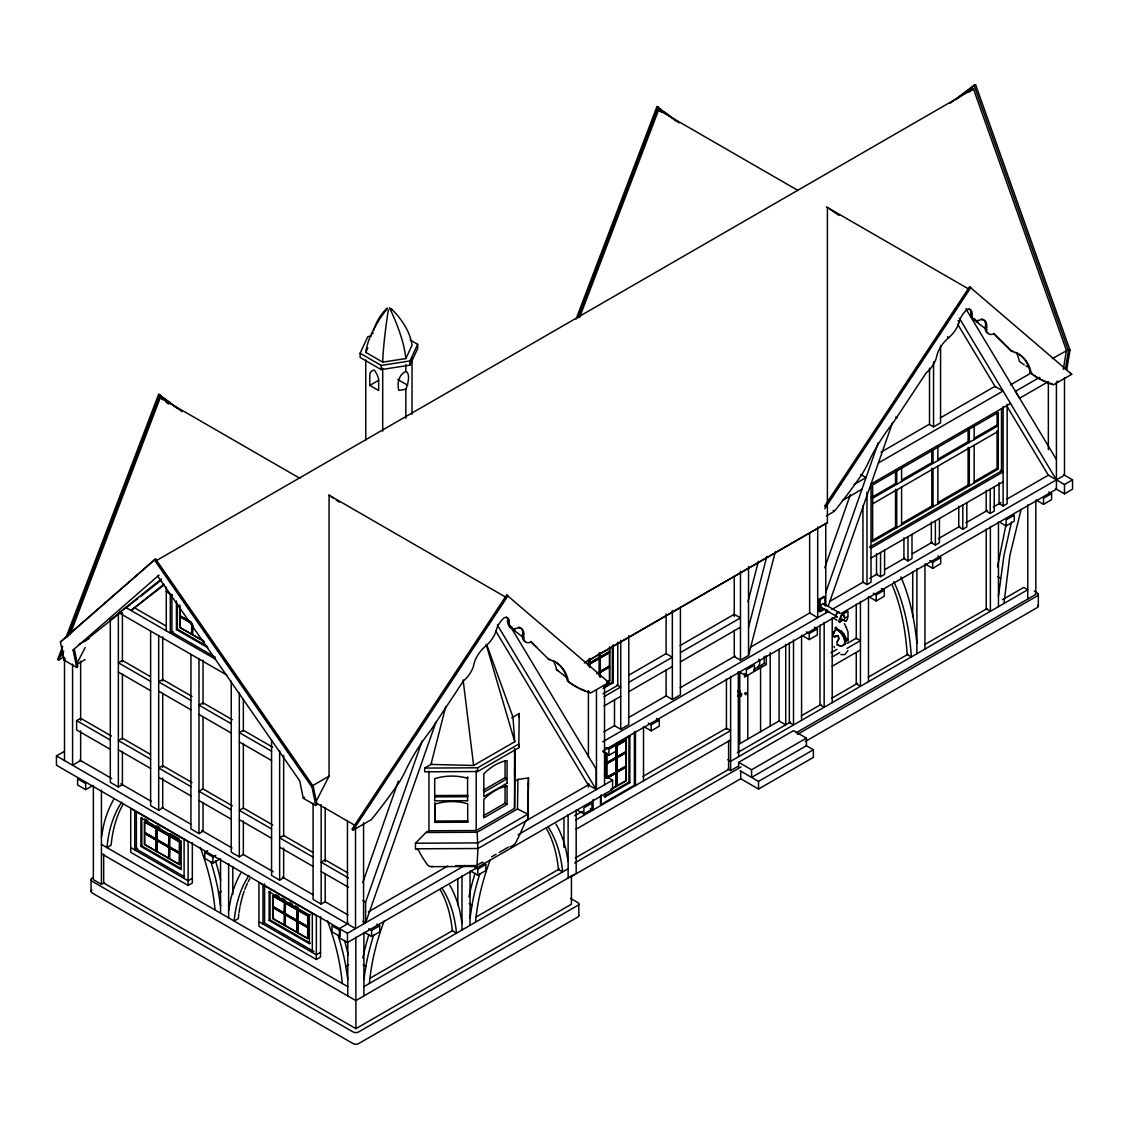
<?xml version="1.0" encoding="UTF-8"?>
<svg xmlns="http://www.w3.org/2000/svg" width="1129" height="1129" viewBox="0 0 1129 1129"><rect width="100%" height="100%" fill="white"/><g stroke="black" fill="none" stroke-linecap="round" stroke-linejoin="round"><path stroke-width="1.5" d="M514.641 751.081L514.669 748.852M514.641 776.639L514.923 757.94M514.641 773.534L514.923 750.559M428.949 771.093L428.949 830.789L476.212 830.549L514.57 808.42L514.923 776.117M589.296 784.302L478.103 848.5L415.472 848.81L415.472 843.222L425.986 832.496L477.2 832.242L517.491 808.985L517.929 779.405L528.443 777.994L527.906 819.739A5.73 4.657 8.4 0 0 525.027 822.293A297.774 242.255 8.4 0 1 515.755 842.587A9.653 7.847 8.4 0 1 514.556 844.238L512.848 845.607M431.955 763.867L424.687 768.073L424.687 771.799L477.638 771.53L518.775 747.779L519.227 713.486L511.705 717.832M528.443 777.994L527.906 819.739M998.445 596.239L1003.907 555.722L1011.499 522.021M1003.977 603.465L1009.848 555.651L1021.096 509.362M981.397 318.9A18.995 8.905 -52 0 1 985.561 325.293L985.292 328.158A16.639 7.79 -52 0 0 988.425 333.408M826.414 515.911L834.317 511.338L837.45 507.415A285.101 133.518 -52 0 0 862.754 473.164L867.368 464.711A105.971 49.62 -52 0 1 893.533 422.218L926.232 372.824A16.639 7.79 -52 0 0 936.28 358.076L937.028 354.929A18.995 8.905 -52 0 1 947.175 339.025L949.828 336.696A17.274 8.086 -52 0 0 958.888 322.993L959.565 320.58A13.407 6.28 -52 0 1 966.593 309.939L967.539 309.388A13.407 6.28 -52 0 1 972.125 313.326L972.055 315.386A17.274 8.086 -52 0 0 977.968 320.453L980.325 319.888A18.995 8.905 -52 0 1 986.76 326.225L986.492 329.089A16.639 7.79 -52 0 0 993.238 334.128L994.014 333.845M363.891 979.393L366.121 964.9A180.866 104.418 -60 0 1 373.572 935.391M470.031 918.117L472.261 903.623A180.866 104.418 -60 0 1 479.726 874.114M101.412 837.154L103.642 825.243A180.866 104.418 60 0 1 113.563 799.741M228.622 910.595L230.852 898.684A180.866 104.418 60 0 1 240.773 873.183M997.5 566.829L1006.01 524.632M1063.32 369.31L1066.453 350.427L973.424 88.881L155.957 560.845M1065.339 369.296L1068.429 350.667L974.031 85.268L975.611 84.746L1070.01 350.145L1066.623 370.467M758.632 667.973C755.922 669.158 762.4 662.497 758.632 659.181M445.757 706.5L430.953 764.446L473.615 765.476L514.753 741.725L512.961 717.098L486.613 644.391M747.977 601.771L758.434 561.24M748.541 627.315L766.845 556.399M734.259 630.391L734.259 656.542L740.483 660.14L748.541 655.483L775.355 551.615M847.921 650.6L844.817 654.608L840.809 654.58M362.776 882.568L398.382 781.056M362.903 921.208L365.598 922.76L365.598 902.198L422.204 740.779M365.598 922.76L435.921 722.207M824.72 567.831L850.391 494.601M825.779 592.457L878.291 442.681M826.936 609.702L825.779 613.019L825.779 609.533M828.107 606.386L892.616 422.401M62.674 646.296L57.65 659.463L58.849 659.915L63.295 657.346M65.807 638.054L158.639 394.275L182.122 411.676M58.849 659.915L62.603 650.036M67.627 636.855L159.824 394.727M61.841 656.132L63.718 651.207M69.984 634.738L160.247 397.704L299.919 478.343M576.072 319.041L656.979 106.563L679.079 122.892M577.893 317.842L658.165 107.015M579.614 317.39L658.588 109.993L798.259 190.618M410.152 339.998L417.688 344.331L417.688 348.522L409.968 365.147L381.179 369.606L360.109 357.441L360.109 353.25L367.814 336.625L371.201 336.103M391.876 309.402A123.738 97.588 -24.9 0 1 407.004 329.64A80.385 63.393 -24.9 0 1 412.043 345.206L405.833 358.57L382.703 362.141L365.768 352.375L367.828 347.915M409.968 365.147L409.968 360.955L417.688 344.331M405.833 389.293C407.64 385.172 410.914 373.643 405.833 371.399C398.749 374.8 396.9 383.07 398.833 390.38L405.833 389.293L405.833 418.224M85.183 647.453L76.433 664.572L85.07 659.576M506.272 597.481L329.061 495.165L329.061 776.159L315.513 802.606L355.522 825.694M353.179 830.097L507.881 595.914L506.695 594.983L351.994 829.166L353.179 830.097L371.455 819.541L374.588 815.618A285.101 133.518 -52 0 0 399.892 781.367L404.507 772.899A105.971 49.62 -52 0 1 430.685 730.421L463.37 681.013A16.639 7.79 -52 0 0 473.432 666.265L474.166 663.132A18.995 8.905 -52 0 1 484.313 647.227L486.966 644.899A17.274 8.086 -52 0 0 496.026 631.182L496.704 628.782A13.407 6.28 -52 0 1 503.732 618.142L504.691 617.591A13.407 6.28 -52 0 1 509.278 621.514L509.193 623.575A17.274 8.086 -52 0 0 515.106 628.655L517.463 628.091A18.995 8.905 -52 0 1 523.898 634.413L523.63 637.292A16.639 7.79 -52 0 0 530.376 642.33L531.152 642.048L549.16 659.745L551.742 660.521A105.971 49.62 -52 0 1 567.76 678.656L568.508 681.69M361.308 816.916L364.215 812.527M368.082 806.67L370.975 802.282M374.842 796.439L377.749 792.05M408.67 745.239L410.603 742.303M415.43 734.993L419.296 729.136M442.497 694.025L445.39 689.636M448.284 685.247L452.15 679.404M455.058 675.015L458.924 669.158M475.351 644.292L478.244 639.903M482.111 634.046L485.018 629.657M488.885 623.815L491.778 619.426M495.645 613.569L498.538 609.18M502.405 603.323L504.338 600.402M824.523 506.328L969.557 286.78L970.742 287.712L824.749 508.727M830.944 498.482L833.837 494.093M837.704 488.236L840.597 483.847M871.532 437.036L873.465 434.115M878.291 426.79L882.158 420.948M897.626 397.535L899.559 394.614M904.385 387.289L906.319 384.368M911.145 377.058L915.012 371.201M917.919 366.812L921.786 360.955M938.213 336.089L941.106 331.7M944.973 325.858L947.88 321.469M951.733 315.612L954.64 311.223M958.507 305.366L961.4 300.977M740.031 694.956L738.648 694.914M527.779 784.288L528.443 783.582L527.793 784.062M76.716 667.465L64.212 660.239L60.43 641.935L155.562 558.926L313.213 786.221L316.981 804.525L315.795 805.499L303.292 798.274L299.707 780.859L157.721 576.143L158.907 575.169L73.117 650.036L76.716 667.465L77.887 666.491L74.302 649.062L73.117 650.036M155.562 558.926L60.43 641.935M64.212 660.239L65.383 659.265M315.795 805.499L312.027 787.195L313.213 786.221M303.292 798.274L304.477 797.314M122.398 751.349L122.398 784.683L118.362 787.012L110.303 782.355L110.303 619.793L121.043 611.805M226.858 675.086L119.025 612.835L161.376 579.008M84.492 641.286L121.297 611.904M137.653 598.836L119.025 612.835M140.377 596.662L161.489 579.854M163.903 584.229L131.049 610.464L164.015 585.076M837.351 641.794A3.599 2.075 60 0 1 837.774 640.976A8.538 4.925 60 0 0 838.805 638.915A3.316 1.905 60 0 0 837.831 635.571L837.535 635.754A3.316 1.905 60 0 1 838.494 639.099A8.538 4.925 60 0 1 837.464 641.159A3.599 2.075 60 0 0 837.012 643.107L837.238 644.941A12.602 7.282 60 0 0 843.349 645.181L843.871 644.842A7.056 4.079 60 0 0 844.986 641.78A8.99 5.193 60 0 0 844.944 640.99M950.195 103.233L974.031 85.268M955.981 99.55L975.611 84.746M969.204 92.07L973.424 88.881M843.349 645.181L843.561 645.026A7.056 4.079 60 0 0 844.675 641.964A8.99 5.193 60 0 0 840.216 632.452A18.177 10.5 60 0 0 837.422 630.222L837.52 629.573A10.26 5.913 60 0 1 842.827 634.512M369.79 385.426L378.667 390.549L378.667 379.372A13.379 7.734 60 0 0 374.235 370.086A13.379 7.734 60 0 0 369.79 374.249L369.79 385.426L378.568 380.36M130.004 604.989L125.785 607.43L215.498 659.209M110.303 619.793L114.325 617.464M78.649 644.659L89.008 638.675M173.104 631.506L170.296 633.129L170.296 594.009M176.449 600.953L176.449 629.573L177.352 629.051L207.172 646.268M179.977 604.961L179.977 627.541L203.037 640.595M110.303 749.36L76.603 729.913L76.603 720.598L80.639 718.27L111.404 736.037M464.781 865.491L347.45 933.246L56.45 765.236L56.45 755.922L64.508 751.265M80.639 760.579L72.581 765.236L72.581 664.092M85.663 789.623L85.663 783.54L77.605 778.883L77.605 784.965L85.663 789.623L92.832 785.488M150.623 631.069L150.623 805.626L158.681 810.283L162.717 807.955L162.717 777.98M144.441 821.813L179.68 841.895L179.455 864.602L144.441 844.379L144.441 821.813L179.68 841.895M232.348 805.866L203.037 788.931L199 791.26L231.247 809.888M137.569 848.345L134.76 849.968L134.76 810.862M140.913 846.411L181.162 869.655L181.162 841.034L140.913 817.791L140.913 846.411L141.817 845.903L180.584 868.272M144.441 844.379L179.68 864.475M93.368 785.488L93.368 879.66L101.427 884.317L104.108 882.765M190.928 654.354L190.928 828.912L199 833.569L203.037 831.24L203.037 803.029M880.973 452.164L929.619 424.081M940.259 417.942L994.988 386.344L1003.06 391.001L878.39 462.975M929.52 368.237L929.52 424.575L933.556 426.903L940.57 422.853L940.57 345.46M312.098 785.953L329.061 776.159M1052.327 358.585L1068.034 349.905M1010.427 384.904L1031.666 372.641M220.028 858.929L212.873 863.064L204.801 858.407L204.801 852.324L207.665 850.673M854.131 484.454L866.07 477.553L860.693 474.448M1039.738 377.298L1015.451 391.311L1019.543 398.255L1047.571 382.082M204.801 852.324L212.873 856.982L215.738 855.33M842.361 500.556L861.977 489.224M871.024 484.002L1010.54 403.462M192.339 878.348L188.12 880.775L130.724 847.639M969.557 286.78L1071.731 374.278L1053.456 384.82L1051.099 384.072A285.101 133.518 -52 0 1 1033.091 374.814L1030.17 372.57L1029.436 369.522A105.971 49.62 -52 0 0 1015.705 352.333M188.12 885.432L188.12 841.669L130.724 808.533L130.724 852.296L188.12 885.432L192.339 883.005L192.339 842.643M231.247 681.154L231.247 852.183L239.32 856.84L243.356 854.512L243.356 821.009M586.106 661.777L827.402 522.699L827.402 505.58M584.3 663.048L827.402 522.699M871.419 497.55L895.636 483.565M901.704 480.065L931.975 462.594M938.03 459.094L969.825 440.733M974.369 438.123L997.076 425.012L998.276 425.704L872.632 498.256M872.632 503.83L998.276 431.292L997.076 430.601L997.076 468.408L974.369 481.518M596.62 673.519L599.527 672.094L596.846 673.646M218.617 893.039L221.397 891.43M606.471 682.255L609.702 680.66L609.702 647.256M606.696 682.396L609.702 680.66M506.695 594.983L608.87 682.481L590.594 693.023L588.237 692.275A285.101 133.518 -52 0 1 570.23 683.017L567.308 680.759L566.575 677.725A105.971 49.62 -52 0 0 552.843 660.536M603.578 687.222L612.327 682.17L613.23 682.692L613.23 644.814M603.027 688.577L613.23 682.692M628.571 675.297L666.11 653.635L672.348 657.233L628.797 682.368M680.18 645.506L734.259 614.289L740.483 617.888L680.406 652.576M271.567 740.398L271.567 875.469L279.639 880.126L283.661 877.797L283.661 848.077M603.041 693.813L617.775 685.317L617.775 642.147M424.687 768.073L477.638 767.805L518.775 744.053L518.775 747.779M871.419 540.946L895.636 526.961M901.704 523.461L933.485 505.115M938.03 502.49L968.301 485.004M604.029 696.664L620.738 687.025L616.998 684.866M998.276 469.099L872.632 541.652L872.632 484.934L998.276 412.395L998.276 469.099L997.076 468.408M269.125 891.825L270.029 891.303L270.029 919.923L310.277 943.167L309.374 943.675L269.125 920.445L269.125 891.825L309.374 915.054L310.277 914.532M869.401 547.226L1001.508 470.962L1001.508 408.543M871.024 548.158L1003.116 471.894L1000.435 470.341M272.653 895.833L307.892 915.915L307.667 938.622L272.653 918.413L272.653 895.833L307.892 915.915M604.029 705.978L620.738 696.339M628.797 691.682L672.348 666.533M680.406 661.876L740.483 627.202M871.024 558.036L1003.116 481.773M483.268 790.201L505.072 777.627L507.076 778.784L483.833 792.205M824.904 608.954L820.063 611.735L819.259 611.269L819.259 599.174L824.099 596.38L824.904 596.846L824.904 605.483M819.259 599.174L820.063 599.64L824.904 596.846M269.125 920.445L270.029 919.923M272.653 918.413L307.892 938.495M425.986 832.496L428.992 830.761M517.929 779.405L514.923 781.155L514.965 749.515M603.86 731.832L614.557 725.651M628.303 717.719L666.491 695.676M680.237 687.73L735.219 655.991M750.503 647.171L810.072 612.779M829.928 601.305L863.53 581.915M869.64 578.387L877.275 573.969M884.924 569.566L904.781 558.093M912.415 553.69L932.272 542.23M938.382 538.702L959.763 526.354M965.874 522.826L987.254 510.477M993.365 506.949L1001 502.532M1007.11 499.018L1048.361 475.196L1006.616 405.706M819.259 611.269L821.686 609.886M862.951 505.51L862.951 582.239L866.987 584.568L871.024 582.239L871.024 484.581M876.513 553.662L876.513 574.407L880.549 576.736L884.586 574.407L884.586 550.204M903.934 537.827L903.934 558.587L907.97 560.915L911.992 558.587L911.992 534.37M931.354 522.007L931.354 542.753L935.376 545.081L939.413 542.753L939.413 518.55M958.761 506.173L958.761 526.918L962.797 529.247L966.833 526.918L966.833 502.715M986.181 490.339L986.181 511.098L990.218 513.427L994.254 511.098L994.254 486.881M999.08 482.718L999.08 503.647L1003.116 505.975L1007.153 503.647L1007.153 404.238M614.501 699.528L614.501 725.679L620.738 729.278L628.797 724.62L628.797 635.683M666.11 669.723L666.11 695.887L672.348 699.486L680.406 694.829L680.406 607.628M313.1 803.241L313.1 899.446L321.158 904.089L325.194 901.775L325.194 873.86M602.759 741.781L828.827 611.255M831.875 609.491L1064.492 475.196L1064.492 377.538M483.268 815.815L505.072 803.227L507.076 804.384L507.076 786.207L505.072 785.036M507.076 804.384L483.833 817.819L483.833 799.36A48.095 27.773 -60 0 1 507.076 786.207M602.759 751.081L836.462 616.166M841.049 613.513L1056.419 489.167L1056.419 382.195M1047.768 474.857L1064.492 484.51L1072.55 479.853L1072.55 489.167L1064.492 493.825L1055.375 488.561M615.263 744.59L629.841 736.164L629.841 782.651L605.045 796.961L604.142 796.439L628.938 782.129L629.841 782.651M606.019 747.553L608.884 749.204L616.956 744.547L616.942 786.024L616.942 745.592M648.356 723.11L651.221 724.762L659.28 720.104L659.28 726.187L651.221 730.844L644.052 726.695M806.402 631.859L809.267 633.51L817.34 628.853L817.34 634.935L809.267 639.593L802.112 635.458M841.26 615.051L847.978 611.17L847.978 617.238M873.338 593.219L876.203 594.87L884.261 590.213L884.261 596.295L876.203 600.953L869.034 596.804M929.788 560.633L932.653 562.284L940.711 557.627L940.711 563.696L932.653 568.353L925.484 564.218M1043.521 504.338L1051.593 499.681L1051.593 493.613L1043.521 498.27L1043.521 504.338L1036.366 500.203M615.559 746.128L626.313 740.187L626.313 780.619L611.283 789.298M615.785 746.269L626.313 740.187M754.144 669.201L764.291 663.344L766.309 664.501L766.309 655.723M603.154 751.97L608.884 755.273L616.956 750.63M766.309 664.501L744.575 677.047L744.575 673.533M839.92 621.896L843.942 619.567M1006.151 525.916L1014.223 521.259L1014.223 515.191L1006.151 519.848L1006.151 525.916L998.996 521.781M837.535 635.754A4.996 2.879 60 0 1 835.135 636.276A1.609 0.931 60 0 1 833.117 635.782A2.456 1.425 60 0 1 833.498 633.496A13.209 7.621 60 0 1 835.291 630.18A4.812 2.78 60 0 0 835.291 627.809L836.067 627.414A5.574 3.218 60 0 1 837.266 629.107L842.657 632.663L840.399 631.464M835.291 627.809A1.454 0.833 60 0 1 835.897 628.74L836.194 628.571A2.089 1.2 60 0 0 836.067 627.414M835.897 628.74A2.089 1.2 60 0 0 835.77 627.583A5.574 3.218 60 0 1 836.97 629.276L837.266 629.107M837.422 630.222L837.732 630.053A18.177 10.5 60 0 1 840.512 632.268A8.99 5.193 60 0 1 842.827 635.105M835.135 636.276L835.446 636.107A1.609 0.931 60 0 1 833.414 635.599A2.456 1.425 60 0 1 833.809 633.313M841.585 632.833L843.758 633.976L841.585 632.833L842.657 632.663M844.252 635.401C840.075 632.565 846.454 635.613 843.462 635.331L845.268 636.544L843.462 635.331M844.365 636.319C848.034 639.564 842.107 635.641 845.268 636.544M348.536 923.31L339.392 928.588L339.392 937.889L347.45 942.546L612.595 789.467L612.595 780.167L604.523 775.51M368.336 911.865L447.578 866.126M844.958 637.433C847.808 640.566 843.024 636.883 845.706 637.617M845.226 638.548C848.062 642.091 843.292 638.026 845.974 638.704M606.541 777.345L616.138 772.067L606.767 777.472M845.536 639.734C847.526 643.248 843.843 639 846.228 640.002M837.238 644.941L837.535 644.772A12.602 7.282 60 0 0 838.17 645.068M606.541 778.276L616.138 772.998L606.767 778.403M847.442 639.31L847.413 640.439M845.579 640.778A11.248 6.492 60 0 1 845.282 644.222L844.972 644.391A11.248 6.492 60 0 0 845.282 640.947L846.214 641.131M831.015 652.802L836.956 649.358M847.357 643.361L856.262 638.21L860.439 640.623L847.075 648.342M518.112 834.712L612.595 780.167M320.551 952.368L316.346 954.809L258.936 921.673M832.214 656.923L839.637 652.633M477.934 864.715L482.492 862.09M491.609 856.826L496.167 854.187M499.216 852.437L508.318 847.173M611.057 789.171L626.313 780.619M316.346 959.467L316.346 915.704L258.936 882.553L258.936 926.316L316.346 959.467L320.551 957.025L320.551 916.663M368.731 928.772L371.596 930.423L379.669 925.766L379.669 931.848L371.596 936.505L364.441 932.371M474.886 867.495L477.75 869.147L485.809 864.489L485.809 870.572L477.75 875.215L470.581 871.08M832.214 666.237L860.439 649.937M574.689 815.801L582.268 811.426M642.98 776.385L726.441 728.191L730.618 730.604L575.818 819.964M583.891 813.938L591.949 809.281L591.949 803.213L583.891 807.87L583.891 813.938L576.721 809.803M575.818 829.363L730.618 739.989M345.827 966.48L348.607 964.872M785.713 644.349L785.713 724.818L779.095 720.994L739.777 743.701L739.777 671.981M737.251 752.803L790.582 722.01M801.251 715.857L821.051 704.411M831.72 698.258L857.631 683.299M868.3 677.146L907.914 654.27M924.679 644.588L987.155 608.517M1002.397 599.725L1023.735 587.405L1027.757 589.733L730.618 761.285L727.824 759.676M738.676 766.887L738.676 762.315L793.504 730.661L806.416 738.112L806.416 745.747L751.589 777.401L751.589 769.766L806.416 738.112M575.324 857.927L728.6 769.442L728.6 740.525M370.397 978.053L452.701 930.55M475.549 917.341L559.377 868.949M727.923 769.047L730.618 770.599L738.225 766.196M796.143 732.763L1035.829 594.39L1035.829 500.203M574.661 862.993L741.061 766.916M797.54 734.302L1037.226 595.929A3.782 2.187 0 0 0 1037.226 592.838L1034.178 591.088M363.905 986.633L568.127 868.723M570.074 877.275L741.061 778.558M805.175 741.541L1037.226 607.571A3.782 2.187 0 0 0 1038.045 605.186M740.116 770.768L758.533 781.409L813.374 749.755L813.374 757.39L758.533 789.044L740.709 778.756L740.709 771.121M103.67 854.117L103.67 883.019L355.917 1028.66L571.429 904.23L571.429 875.328M1068.429 350.667L1070.01 350.145M738.987 693.178L740.13 693.841M360.109 353.25L381.179 365.415L409.968 360.955M432.802 866.507L430.05 866.55L427.736 865.181A248.86 143.679 -60 0 1 418.337 849.869L415.472 848.81M840.71 631.294L841.585 631.21M842.7 634.202L843.758 633.976M434.82 822.364L467.702 822.194L467.702 803.735A48.095 39.261 -0.9 0 0 434.82 804.173L434.82 822.364L434.778 819.725M415.472 843.222L478.103 842.911L527.906 814.15L517.491 808.985M455.834 865.689L476.424 865.59A11.219 0.776 87.2 0 0 476.805 866.423L477.059 864.941A297.774 20.731 87.2 0 0 477.849 849.558L477.2 832.242M431.349 866.663L476.748 866.437M843.758 635.161L844.563 635.218M844.929 638.718L845.677 638.873M844.647 637.603L845.409 637.786M844.055 636.488L844.972 636.728M994.028 334.099L1010.822 350.625L1013.405 351.401M1010.822 350.625L1014.604 352.333A105.971 49.62 -52 0 1 1030.622 370.453L1031.37 373.501L1030.17 372.57M547.96 658.814L550.543 659.59M1049.914 383.14L1052.27 383.888M587.052 691.343L589.409 692.091M754.722 669.779L754.031 670.287M836.97 629.276L841.288 631.379M826.428 206.889L969.134 289.278M1063.433 474.589L1072.55 479.853M968.117 428.413L969.317 429.119L969.317 442.427L968.117 441.721L968.117 430.078M1048.728 491.962L1051.593 493.613M895.537 470.313L896.751 471.019L896.751 484.327L895.537 483.621L895.537 471.978M997.627 576.566L1000.407 578.175M937.846 555.976L940.711 557.627M881.396 588.562L884.261 590.213M823.634 603.719L838.946 612.553M821.347 607.67L836.674 616.505M832.75 617.761L837.055 620.244M397.761 379.513L407.71 385.257M814.475 627.202L817.34 628.853M739.213 671.769L746.368 675.904L746.368 669.822L754.44 665.164L754.44 671.247M805.937 745.465L813.374 749.755M738.676 762.315L751.589 769.766M656.415 718.453L659.28 720.104M629.841 736.164L628.938 735.656L628.938 782.129M590.34 808.378L593.12 809.973L593.12 799.501M166.273 591.695L172.314 595.181M190.857 621.811L179.977 615.785L190.632 621.938M190.857 622.742L179.977 616.716L190.632 622.869M179.977 627.541L204.335 641.597M176.449 629.573L207.764 647.651M134.379 607.727L166.316 626.158M215.272 657.219L171.918 632.198L171.918 594.785M570.455 898.317L577.766 902.537A3.528 2.032 0 0 1 577.766 905.416L358.613 1031.948A3.923 2.258 0 0 1 353.067 1031.948L92.324 881.41A4.276 2.47 0 0 1 92.324 877.91M482.944 862.838L485.809 864.489M192.029 696.452L162.717 679.531L158.681 681.86L190.928 700.474M232.348 719.737L203.037 702.802L199 705.131L231.247 723.76M150.256 676.525L122.398 660.437L118.362 662.765L150.623 681.394M272.668 747.2L243.356 730.28L239.32 732.608L271.567 751.222M158.681 691.174L190.928 709.788M199 714.445L231.247 733.074M118.362 672.08L150.623 690.708M239.32 741.908L271.567 760.537M469.212 903.581L471.993 905.19M150.256 754.271L122.398 738.197L118.362 740.525L150.623 759.14M272.668 824.96L243.356 808.025L239.32 810.354L271.567 828.968M192.029 782.595L162.717 765.66L158.681 767.988L190.928 786.603M312.564 852.183L283.661 835.488L279.639 837.817L313.1 857.137M347.93 872.999L325.194 859.861L321.158 862.189L348.452 877.953M76.603 720.598L110.303 740.059M118.362 749.825L150.623 768.454M239.32 819.668L271.567 838.282M158.681 777.302L190.928 795.917M199 800.574L231.247 819.202M279.639 847.131L313.1 866.451M321.158 871.503L348.452 887.267M362.903 900.646L365.598 902.198M376.804 924.115L379.669 925.766M79.75 760.057L111.743 778.53M120.888 783.808L151.357 801.407M162.026 807.56L190.97 824.269M201.639 830.436L232.108 848.02M242.777 854.187L273.246 871.771M282.377 877.05L312.86 894.648M325.039 901.676L347.901 914.871M56.45 755.922L355.522 928.588L355.522 827.444M144.794 818.991L147.772 820.712M156.719 825.878L159.711 827.599M170.14 833.625L179.088 838.791M275.998 894.747L278.976 896.468M281.954 898.19L284.931 899.912M289.405 902.494L292.397 904.216M295.375 905.938L298.352 907.66M363.072 964.872L365.852 966.48M184.21 876.654L136.369 849.036L136.369 811.638M313.918 951.549L264.581 923.056L264.581 883.951M101.427 844.407L347.774 986.633M101.427 853.707L355.833 1000.59L576.185 873.38L576.185 809.959M839.016 215.441L827.402 207.454L827.402 502.151M329.061 495.165L333.408 498.157M336.315 500.161L339.222 502.151M656.979 106.563L661.157 109.739M663.951 111.856L676.497 121.396M658.588 109.993L661.382 112.11M158.639 394.275L176.759 408.049M160.247 397.704L163.042 399.821M165.836 401.938L168.616 404.069M1070.532 373.346L1071.731 374.278M965.902 308.57L967.101 309.501M970.912 313.368L972.097 314.299M1057.196 381.052L1058.395 381.969M985.419 326.775L986.605 327.706M975.752 321.158L986.69 329.696M958.055 320.791L959.241 321.709M947.485 336.781L948.685 337.698M895.777 417.053L896.962 417.984M833.131 510.421L834.317 511.338M607.67 681.549L608.87 682.481M512.891 629.361L523.828 637.899M553.845 661.495A108.13 50.636 -52 0 1 556.484 669.553L567.421 678.092M993.746 333.295L1012.021 351.556M530.884 641.498L536.952 647.453M161.955 569.51L167.967 578.161M169.971 581.054L174.967 588.265M179.977 595.477L185.989 604.142M187.978 607.021L191.986 612.793M197.998 621.458L200.99 625.791M202.994 628.67L210.008 638.774M213 643.107L219.012 651.758M221.016 654.651L228.016 664.741M231.022 669.074L237.034 677.739M239.023 680.618L245.035 689.283M249.043 695.055L254.039 702.266M257.045 706.599L263.043 715.25M267.051 721.022L272.061 728.233M277.057 735.459L283.069 744.11M285.072 747.003L289.066 752.775M295.078 761.426L298.084 765.758M300.088 768.637L307.088 778.742M154.377 559.899L312.027 787.195M844.365 623.617L846.101 627.075M966.452 309.727L1056.419 459.517M959.34 318.209L1056.419 479.853M957.618 324.136L995.736 387.586M507.175 620.964L596.239 769.258L596.239 789.608L497.339 624.93M495.631 630.857L588.181 784.951L596.465 789.467L596.465 690.073M900.871 576.933C910.087 597.904 914.659 620.625 916.903 643.332M893.773 581.562C904.823 605.13 909.593 631.111 911.371 656.923L907.194 654.524C905.599 630.942 901.436 607.317 892.39 585.401M834.091 646.352L834.416 647.665M486.19 644.49L514.753 741.725M846.087 627.004L848.006 632.014L848.048 641.117M568.141 861.469L565.911 849.558A180.866 104.418 -60 0 0 555.99 824.057M463.116 679.898L473.615 765.476M462.001 922.746L459.757 910.849A180.866 104.418 -60 0 0 449.836 885.334M347.788 979.393L345.559 964.9A180.866 104.418 60 0 0 338.107 935.391M220.578 905.952L218.349 891.458A180.866 104.418 60 0 0 210.897 861.949M467.702 822.194L467.688 820.882L434.806 821.051L434.806 802.86L434.82 804.173M1064.492 484.51L1064.492 493.825M1048.361 381.602L1048.361 449.624M1038.327 594.39L1038.327 606.019M1027.757 504.861L1027.757 599.047M1003.116 406.567L1003.116 505.975M998.459 521.697L998.459 606.654M997.076 413.412L997.076 425.45M990.387 526.34L990.387 611.297L986.224 608.898L986.224 529.134M990.218 489.21L990.218 513.427M974.158 426.325L974.158 439.633M974.158 445.221L974.158 483.029M962.797 505.044L962.797 529.247M937.874 447.267L937.874 460.576M937.874 466.164L937.874 503.971M935.376 520.878L935.376 545.081M933.556 361.774L933.556 426.903M933.034 450.062L933.034 463.37L931.82 462.678L931.82 449.37M932.653 562.284L932.653 568.353M924.947 564.133L924.947 649.09M916.889 568.79L916.889 653.747M912.712 571.57L912.712 616.66M907.97 536.698L907.97 560.915M901.591 468.225L901.591 481.533M901.591 487.121L901.591 524.929M880.549 552.533L880.549 576.736M876.203 594.87L876.203 600.953M868.497 596.719L868.497 681.676M866.987 492.145L866.987 584.568M860.439 601.376L860.439 686.333L856.262 683.92L856.262 652.717M856.262 604.17L856.262 638.845M832.214 617.676L832.214 702.633M825.779 524.082L825.779 606.16M824.156 622.319L824.156 707.276L819.979 704.877L819.979 625.113M820.063 599.64L820.063 611.735M817.706 526.989L817.706 617.676L809.648 613.019L809.648 532.803M809.267 633.51L809.267 639.593M801.576 635.359L801.576 720.316M793.504 640.016L793.504 724.973L789.34 722.56L789.34 642.81M779.095 649.274L779.095 720.994M770.204 652.661L770.218 726.13M764.291 656.316L764.291 663.344M760.565 667.818L760.565 731.691M758.533 781.409L758.533 789.044M748.541 566.546L748.541 655.483M747.765 675.213L747.765 739.086M740.483 571.203L740.483 660.14M738.676 671.67L738.676 756.628M738.408 671.656L738.408 752.126M734.259 576.326L734.259 616.434M730.618 676.327L730.618 770.599M726.441 679.122L726.441 729.405M672.348 610.549L672.348 699.486M666.11 613.922L666.11 654.03M651.221 724.762L651.221 730.844M643.516 726.723L643.516 780.887M635.458 731.38L635.458 785.544M634.371 731.761L634.371 785.276L600.515 804.822L600.515 796.199M626.087 740.059L626.087 780.492M620.738 640.341L620.738 729.278M612.327 646.014L612.327 682.17M609.477 647.129L609.477 680.519M608.884 749.204L608.884 755.273M606.767 753.226L606.767 777.839M606.541 753.099L606.541 777.712M605.045 752.196L605.045 778.022M605.045 793.518L605.045 796.961M604.523 685.416L604.523 784.824M601.192 794.844L601.192 805.33M600.332 652.661L600.332 677.273M600.106 652.534L600.106 677.146M599.527 653.126L599.527 675.989M599.301 652.999L599.301 675.848M590.157 658.546L590.157 667.324M589.931 658.405L589.931 667.197M588.435 659.124L588.435 666.011M588.407 690.652L588.407 757.432M588.407 783.639L588.407 787.139M578.796 903.976L578.796 915.619M568.127 814.616L568.127 878.037M563.95 817.495L563.95 847.442M519.227 713.486L519.227 717.211M514.57 748.71L514.57 808.42M505.072 761.087L505.072 777.627M505.072 786.701L505.072 803.227M477.638 767.805L477.638 771.53M477.75 869.147L477.75 875.215M476.212 770.853L476.212 830.549M470.045 871.136L470.045 925.343M461.987 875.779L461.987 930M457.809 878.616L457.809 904.851M412.029 358.161L412.029 414.258M405.833 364.484L405.833 371.399M382.703 368.096L382.703 431.193M381.179 365.415L381.179 369.606M371.596 930.423L371.596 936.505M365.768 360.038L365.768 440.112M363.905 932.526L363.905 995.933M363.58 822.787L363.58 923.931M355.833 937.183L355.917 1028.66M347.774 941.332L347.774 995.933M347.45 821.037L347.45 923.931M347.45 933.246L347.45 942.546M325.194 807.602L325.194 861.653M321.158 804.695L321.158 904.089M312.31 913.375L312.31 952.481M309.374 915.054L309.374 943.675M307.667 916.056L307.667 938.622M283.661 755.442L283.661 835.841M279.639 750.771L279.639 880.126M272.879 895.706L272.879 918.272M262.972 884.882L262.972 923.988M243.356 699.345L243.356 731.084M243.356 743.432L243.356 808.674M239.32 692.867L239.32 856.84M232.814 866.465L232.814 894.45M228.637 863.629L228.637 917.849M220.564 858.971L220.564 913.192M212.873 856.982L212.873 863.064M203.037 660.197L203.037 704.284M203.037 716.633L203.037 788.917M199 658.997L199 833.569M192.706 625.353L192.48 634.752L192.48 623.928M191.888 623.335L191.662 634.286L191.662 623.462M184.098 839.341L184.098 878.447M180.203 608.305L180.203 627.414M179.455 842.022L179.455 864.602M177.352 603.789L177.352 629.051M166.273 587.038L166.273 630.801M162.717 636.925L162.717 680.999M162.717 693.347L162.717 767.41M158.681 635.726L158.681 810.283M144.667 821.686L144.667 844.252M141.817 817.269L141.817 845.903M122.398 612.779L122.398 661.89M122.398 674.168L122.398 739.072M118.362 613.357L118.362 787.012M101.427 790.145L101.427 884.317M91.068 879.66L91.068 891.303M80.639 661.171L80.639 720.471M80.639 730.929L80.639 761.172M64.508 657.685L64.508 760.579M365.754 352.375A80.385 63.393 -24.9 0 1 370.82 335.242A123.738 97.588 -24.9 0 1 385.92 310.334A7.268 5.73 -24.9 0 1 386.965 309.191M405.833 358.57A80.385 46.416 60 0 0 402.122 340.083A123.738 71.437 60 0 0 391.071 311.124A7.268 4.191 60 0 0 390.309 309.713M382.689 362.155A80.385 16.991 -81.2 0 1 384.058 342.877A123.738 26.15 -81.2 0 1 388.094 311.59A7.268 1.538 -81.2 0 1 388.376 310.009M372.782 333.944A80.385 46.416 60 0 1 373.05 332.73M373.671 330.36A80.385 46.416 60 0 1 375.661 324.799M375.632 324.785A123.738 71.437 60 0 1 386.711 308.612A7.268 4.191 60 0 1 387.487 308.076M389.406 307.78A7.268 1.538 -81.2 0 1 389.703 308.118A123.738 26.15 -81.2 0 1 390.507 309.967M390.817 308.598A7.268 5.73 -24.9 0 1 391.89 309.388M327.452 920.869A171.989 99.296 60 0 1 342.256 983.444M344.5 940.429A180.866 104.418 60 0 1 348.24 955.19M123.357 803.806A171.989 99.296 60 0 0 111.122 845.169L106.945 847.583A171.989 99.296 60 0 1 121.749 802.098M238.812 914.18A171.989 99.296 60 0 0 238.318 918.611L234.14 921.024A171.989 99.296 60 0 1 248.959 875.539M239.009 912.726A171.989 99.296 60 0 1 239.941 907.01M240.223 905.613A171.989 99.296 60 0 1 244.203 891.106M244.81 889.469A171.989 99.296 60 0 1 247.477 883.146M248.211 881.622A171.989 99.296 60 0 1 249.749 878.687M200.242 847.427A171.989 99.296 60 0 1 215.046 910.002M215.54 861.032A180.866 104.418 60 0 1 220.705 880.281M512.848 845.607A11.219 9.117 8.4 0 1 509.955 846.835M737.858 692.387A1.693 0.974 -60 0 1 739.114 692.148A1.693 0.974 -60 0 1 739.199 693.629M738.168 694.928A1.693 0.974 -60 0 1 737.858 695.055M737.886 690.525A2.851 1.651 -60 0 1 739.312 692.557M737.646 691.597A2.851 1.651 -60 0 1 739.763 691.202A2.851 1.651 -60 0 1 739.904 693.7M739.17 694.97A2.851 1.651 -60 0 1 737.646 696.085M822.491 607.557A2.286 1.312 -60 0 1 820.882 606.626A2.286 1.312 -60 0 1 822.491 603.832A2.286 1.312 -60 0 1 824.099 604.763M836.998 616.617A2.286 1.312 -60 0 1 836.42 614.416A2.286 1.312 -60 0 1 838.621 612.454M837.323 616.9A2.653 1.524 -60 0 1 835.968 615.22A2.653 1.524 -60 0 1 837.972 612.285A2.653 1.524 -60 0 1 839.68 613.456M842.248 619.256A2.653 1.524 -60 0 1 840.399 617.789A2.653 1.524 -60 0 1 842.883 614.698A2.653 1.524 -60 0 1 843.871 617.238M841.825 619.129A2.286 1.312 -60 0 1 841.105 616.434A2.286 1.312 -60 0 1 843.8 615.714M837.21 629.742A10.26 5.913 60 0 1 844.972 644.391M843.645 635.909A10.26 5.913 60 0 1 844.323 637.349M845.226 640.284A10.26 5.913 60 0 1 845.282 644.222M843.659 645.012A12.602 7.282 60 0 1 838.791 645.322M837.831 635.571A4.996 2.879 60 0 1 835.686 636.177M833.879 632.974A13.209 7.621 60 0 1 835.601 629.996A4.812 2.78 60 0 0 835.601 627.639A1.454 0.833 60 0 1 836.194 628.571M840.597 621.585A1.651 0.96 -60 0 0 841.176 620.075A1.454 0.847 -60 0 0 840.512 619.355M839.708 622.234A1.651 0.96 -60 0 1 838.847 621.43A2.343 1.355 -60 0 1 839.355 619.75L839.44 619.609A1.933 1.115 -60 0 0 839.92 618.127M475.563 922.167A171.989 99.296 -60 0 1 490.367 859.578M468.958 896.835A180.866 104.418 -60 0 1 475.083 873.197M369.423 983.444A171.989 99.296 -60 0 1 384.227 920.869M362.818 958.126A180.866 104.418 -60 0 1 368.929 934.473M546.196 828.136A171.989 99.296 -60 0 1 558.432 869.499L562.609 871.898A171.989 99.296 -60 0 0 547.805 826.428M440.056 889.412A171.989 99.296 -60 0 1 452.292 930.776L456.469 933.189A171.989 99.296 -60 0 0 441.665 887.704M578.683 915.097A3.528 2.032 0 0 1 577.766 917.058L358.613 1043.591A3.923 2.258 0 0 1 353.067 1043.591L92.324 893.053A4.276 2.47 0 0 1 91.957 889.793M558.065 670.753A282.927 132.502 -52 0 1 556.484 669.553M515.346 630.335A14.465 6.774 -52 0 1 512.354 628.655M511.747 626.778A14.465 6.774 -52 0 0 511.959 627.795A17.274 8.086 -52 0 1 508.008 622.643L508.078 620.597A13.407 6.28 -52 0 0 506.3 616.984M518.536 627.103A18.995 8.905 -52 0 1 522.699 633.482L522.431 636.361A16.639 7.79 -52 0 0 525.564 641.611M585.09 690.652A285.101 133.518 -52 0 1 579.403 688.253M577.582 687.363A285.101 133.518 -52 0 1 569.044 682.085M1027.63 366.84A282.927 132.502 -52 0 1 1025.894 365.852M1024.201 364.794A282.927 132.502 -52 0 1 1019.346 361.351A108.13 50.636 -52 0 0 1016.707 353.292M978.208 322.132A14.465 6.774 -52 0 1 975.216 320.467M974.609 318.59A14.465 6.774 -52 0 0 974.821 319.606A17.274 8.086 -52 0 1 970.869 314.455L970.94 312.394A13.407 6.28 -52 0 0 969.162 308.781M1047.952 382.449A285.101 133.518 -52 0 1 1042.265 380.064M1040.444 379.161A285.101 133.518 -52 0 1 1031.906 373.882M744.971 693.248C745.507 697.637 747.92 690.92 744.971 693.248M840.216 619.172L840.724 619.694L840.216 619.172M761.144 665.785L762.273 665.87L761.2 665.701M144.667 832.496L179.68 852.72L144.667 832.496M144.667 833.428L179.68 853.651L144.667 833.428M156.352 828.432L156.127 839.383L156.352 828.432M157.157 828.898L156.931 839.849L157.157 828.898M156.352 840.188L156.127 851.139L156.352 840.188M157.157 840.653L156.931 851.605L157.157 840.653M168.856 835.643L168.63 846.595L168.856 835.643M169.66 836.109L169.435 847.06L169.66 836.109M168.856 847.399L168.63 858.35L168.856 847.399M169.66 847.865L169.435 858.816L169.66 847.865M599.301 657.53L589.931 662.949L599.301 657.53M609.477 651.659L600.106 657.064L609.477 651.659M599.301 658.461L589.931 663.88L599.301 658.461M609.477 652.59L600.106 657.995L609.477 652.59M609.477 666.096L600.106 671.501L609.477 666.096M609.477 667.027L600.106 672.432L609.477 667.027M272.879 906.531L307.892 926.74L272.879 906.531M272.879 907.462L307.892 927.671L272.879 907.462M284.564 902.452L284.339 913.403L284.564 902.452M285.369 902.918L285.143 913.869L285.369 902.918M507.076 783.159L483.833 796.58L483.833 773.746A48.095 27.773 -60 0 1 507.076 760.593L507.076 783.159M284.564 914.208L284.339 925.159L284.564 914.208M285.369 914.673L285.143 925.625L285.369 914.673M297.068 909.678L296.842 920.629L297.068 909.678M297.873 910.143L297.647 921.095L297.873 910.143M297.068 921.419L296.842 932.371L297.068 921.419M297.873 921.885L297.647 932.836L297.873 921.885M615.912 757.503L606.541 762.908L615.912 757.503M626.087 751.618L616.716 757.037L626.087 751.618M615.912 758.434L606.541 763.839L615.912 758.434M626.087 752.549L616.716 757.968L626.087 752.549M626.087 766.055L616.716 771.46L626.087 766.055M626.087 766.986L616.716 772.391L626.087 766.986M467.575 795.38L434.693 795.55L434.707 796.862L467.589 796.707L467.575 795.38M467.589 800.701L434.707 800.856L434.707 778.685A48.095 39.261 -0.9 0 1 467.589 778.248L467.575 776.921L467.589 800.701M969.317 448.015L968.117 447.31L968.117 485.117L969.317 485.823L969.317 448.015M933.034 468.958L931.82 468.267L931.82 506.074L933.034 506.766L933.034 468.958M896.751 489.915L895.537 489.21L895.537 527.017L896.751 527.723L896.751 489.915M616.138 746.057L616.138 786.49L616.138 746.057M340.069 930.423L332.011 925.766L332.011 931.848L340.069 936.505L340.069 930.423M740.892 696.099A1.693 0.974 -60 0 0 741.428 693.474A1.693 0.974 -60 0 0 739.424 695.252A1.693 0.974 -60 0 0 740.892 696.099M846.284 620.752A2.286 1.312 -60 0 0 847.018 617.21A2.286 1.312 -60 0 0 844.309 619.609A2.286 1.312 -60 0 0 846.284 620.752"/></g></svg>
